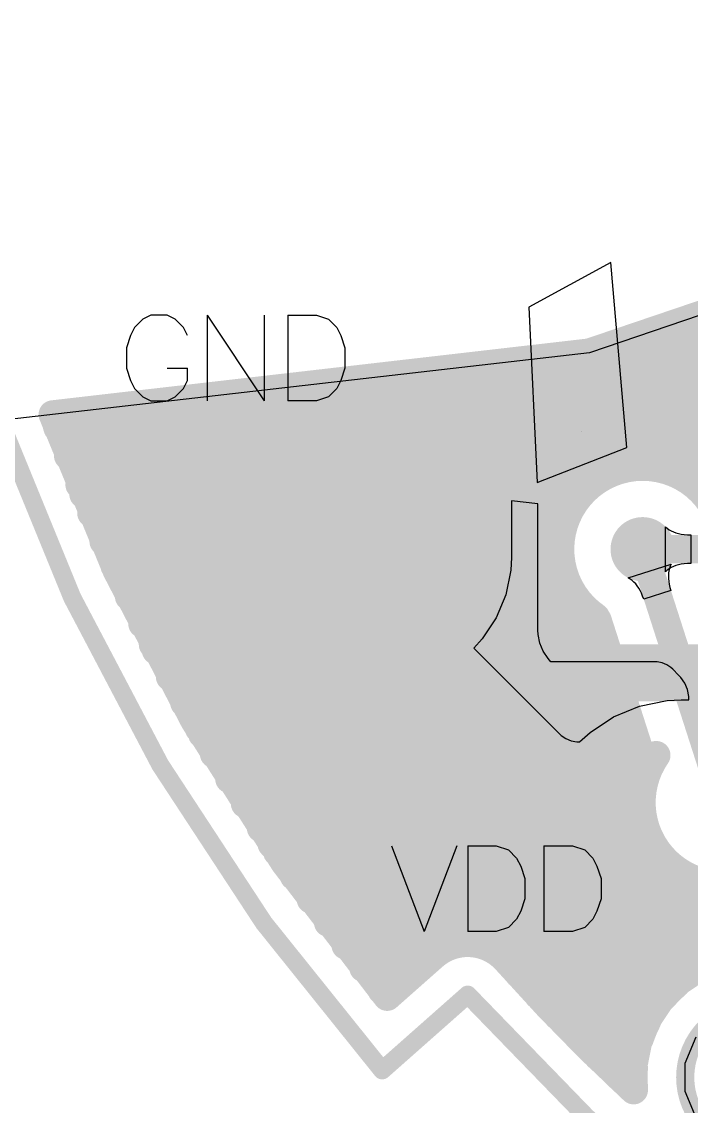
# Model space of a CAD drawing. Header units: millimetres. Extents: x 69.6 to 104.4, y 72.6 to 106.2.
# Drawn here: x 73.86 to 78.55, y 80.09 to 87.69 of the extents above; entities that cross this region are included whole.
import ezdxf

# ---------------------------------------------------------------- set-up
doc = ezdxf.new("R2010")
doc.units = ezdxf.units.MM
for name, color, linetype in [('BottomLayer', 5, 'Continuous'), ('KeepOutLayer', 6, 'Continuous'), ('MultiLayer', 9, 'Continuous'), ('TopLayer', 1, 'Continuous'), ('TopOverlay', 2, 'Continuous'), ('ViaHoleLayer', 16, 'Continuous')]:
    doc.layers.add(name, color=color, linetype=linetype)

# ---------------------------------------------------------------- blocks, each defined once
blk = doc.blocks.new('PAD_17')
at = {"layer": 'TopLayer', "const_width": 0.5}
blk.add_lwpolyline([(-0.25, 0, 1), (0.25, 0, 1)], format="xyb", close=True, dxfattribs=at)
blk = doc.blocks.new('PAD_18')
at = {"layer": 'TopLayer', "const_width": 0.5}
blk.add_lwpolyline([(-0.25, 0, 1), (0.25, 0, 1)], format="xyb", close=True, dxfattribs=at)

msp = doc.modelspace()

# ---------------------------------------------------------------- linework, layer by layer
at = {"layer": 'BottomLayer'}
for p, q in [((78.7585, 85.6856), (77.8366, 85.3731)), ((77.8366, 85.3731), (72.4147, 84.7481)), ((78.1088, 83.7953), (78.4087, 83.8917)), ((78.4087, 83.8917), (78.402, 83.877)), ((78.3906, 83.8278), (78.3898, 83.8098)), ((78.3898, 83.8098), (78.3904, 83.7908)), ((78.3929, 83.8451), (78.3906, 83.8278)), ((78.3967, 83.8615), (78.3929, 83.8451)), ((78.402, 83.877), (78.3967, 83.8615)), ((78.1229, 83.7873), (78.1088, 83.7953)), ((78.1362, 83.7778), (78.1229, 83.7873)), ((78.1488, 83.7667), (78.1362, 83.7778)), ((78.1608, 83.754), (78.1488, 83.7667)), ((78.172, 83.7398), (78.1608, 83.754)), ((78.1825, 83.724), (78.172, 83.7398)), ((78.3904, 83.7908), (78.3925, 83.7711)), ((78.3925, 83.7711), (78.3961, 83.7504)), ((78.3961, 83.7504), (78.4012, 83.729)), ((78.1923, 83.7067), (78.1825, 83.724)), ((78.2013, 83.6878), (78.1923, 83.7067)), ((78.2097, 83.6674), (78.2013, 83.6878)), ((78.2174, 83.6454), (78.2097, 83.6674)), ((78.4078, 83.7066), (78.2174, 83.6454)), ((78.4012, 83.729), (78.4078, 83.7066))]:
    msp.add_line(p, q, dxfattribs=at)
at = {"layer": 'BottomLayer', "const_width": 0.2}
for points in [[(75.425, 82.2133), (88.3311, 95.1193)], [(78.0467, 84.552), (88.5882, 95.0936)], [(78.3384, 84.5609), (88.8107, 95.0332)], [(78.5354, 84.4751), (89.0331, 94.9728)], [(77.8978, 80.4434), (91.5789, 94.1245)], [(77.8366, 85.3731), (78.7585, 85.6856)], [(75.3154, 82.3864), (78.5407, 85.6118)], [(78.463, 85.5854), (86.809, 77.2394)], [(75.2079, 82.5618), (78.1128, 85.4667)], [(78.2517, 85.5138), (86.5148, 77.2508)], [(78.0405, 85.4422), (86.314, 77.1687)], [(74.0779, 84.9398), (77.8366, 85.3731)], [(75.0001, 82.9196), (77.4036, 85.3232)], [(75.1028, 82.7396), (77.7233, 85.36)], [(77.3206, 85.3136), (78.0747, 84.5595)], [(77.5742, 85.3428), (78.362, 84.555)], [(77.8278, 85.3721), (86.1655, 77.0344)], [(74.8016, 83.2869), (76.7642, 85.2495)], [(74.8996, 83.1021), (77.0839, 85.2863)], [(76.8134, 85.2551), (77.7373, 84.3313)], [(77.067, 85.2844), (77.8794, 84.472)], [(74.6129, 83.6638), (76.1248, 85.1758)], [(74.706, 83.4741), (76.4445, 85.2126)], [(76.0525, 85.1674), (77.9739, 83.2461)], [(76.3062, 85.1967), (77.6483, 83.8545)], [(76.5598, 85.2259), (77.6481, 84.1376)], [(74.4342, 84.0508), (75.4854, 85.1021)], [(74.5223, 83.856), (75.8051, 85.1389)], [(75.2917, 85.0797), (78.2033, 82.1682)], [(75.5453, 85.109), (78.2345, 82.4198)], [(75.7989, 85.1382), (78.1078, 82.8294)], [(74.2658, 84.4482), (74.8461, 85.0284)], [(74.3487, 84.2482), (75.1658, 85.0652)], [(74.7845, 85.0213), (78.7018, 81.104)], [(75.0381, 85.0505), (78.9312, 81.1574)], [(74.1083, 84.8563), (74.2067, 84.9547)], [(74.1857, 84.6509), (74.5264, 84.9915)], [(74.2773, 84.9628), (78.3659, 80.8742)], [(74.5309, 84.992), (78.5161, 81.0068)], [(74.1126, 84.8447), (78.2472, 80.7101)], [(74.2931, 84.3813), (78.1686, 80.5058)], [(75.537, 82.0424), (77.654, 84.1594)], [(78.2096, 83.9964), (78.7798, 82.2221)], [(74.5109, 83.8806), (78.1457, 80.2459)], [(75.6512, 81.8737), (77.6451, 83.8677)], [(75.7676, 81.7072), (77.731, 83.6707)], [(75.8861, 81.543), (77.8704, 83.5272)], [(77.8924, 83.4997), (78.2326, 82.441)], [(74.7799, 83.3289), (76.8835, 81.2253)], [(76.0069, 81.3809), (77.9491, 83.3231)], [(76.1298, 81.221), (78.0179, 83.1091)], [(76.2549, 81.0632), (78.0867, 82.895)], [(75.126, 82.6999), (76.7084, 81.1174)], [(76.3822, 80.9076), (78.1555, 82.681)], [(76.9966, 81.2393), (78.2243, 82.4669)], [(77.2049, 81.1647), (78.2037, 82.1635)], [(77.2049, 81.1647), (78.2037, 82.1635)], [(75.6117, 81.9313), (76.5584, 80.9847)], [(77.343, 81.0199), (78.2702, 81.9472)], [(77.4783, 80.8724), (78.3952, 81.7893)], [(77.6159, 80.7272), (78.5709, 81.6821)], [(77.7558, 80.5842), (78.8158, 81.6442)], [(76.42, 80.8622), (76.7416, 81.1467)], [(78.4693, 80.9755), (78.5395, 81.0224)], [(78.2504, 80.7178), (78.3286, 80.8349)], [(78.1522, 80.4234), (78.1742, 80.534)], [(78.0422, 80.3049), (78.1502, 80.4129)]]:
    msp.add_lwpolyline(points, dxfattribs=at)
at = {"layer": 'BottomLayer'}
for points, const_width in [([(78.4907, 85.6118, 1), (78.5907, 85.6118, 1)], 0.1), ([(78.413, 85.5854, 1), (78.513, 85.5854, 1)], 0.1), ([(78.0628, 85.4667, 1), (78.1628, 85.4667, 1)], 0.1), ([(78.2017, 85.5138, 1), (78.3017, 85.5138, 1)], 0.1), ([(77.9905, 85.4422, 1), (78.0905, 85.4422, 1)], 0.1), ([(77.2706, 85.3136, 1), (77.3706, 85.3136, 1)], 0.1), ([(77.3536, 85.3232, 1), (77.4536, 85.3232, 1)], 0.1), ([(77.5242, 85.3428, 1), (77.6242, 85.3428, 1)], 0.1), ([(77.6733, 85.36, 1), (77.7733, 85.36, 1)], 0.1), ([(77.7778, 85.3721, 1), (77.8778, 85.3721, 1)], 0.1), ([(77.7866, 85.3731, 1), (77.8866, 85.3731, 1)], 0.1), ([(77.7866, 85.3731, 1), (77.8866, 85.3731, 1)], 0.1), ([(76.7142, 85.2495, 1), (76.8142, 85.2495, 1)], 0.1), ([(76.7634, 85.2551, 1), (76.8634, 85.2551, 1)], 0.1), ([(77.0512, 85.168, 1), (77.2762, 85.168, 1)], 0.225), ([(77.017, 85.2844, 1), (77.117, 85.2844, 1)], 0.1), ([(77.0339, 85.2863, 1), (77.1339, 85.2863, 1)], 0.1), ([(76.0025, 85.1674, 1), (76.1025, 85.1674, 1)], 0.1), ([(76.0748, 85.1758, 1), (76.1748, 85.1758, 1)], 0.1), ([(76.2562, 85.1967, 1), (76.3562, 85.1967, 1)], 0.1), ([(76.3945, 85.2126, 1), (76.4945, 85.2126, 1)], 0.1), ([(76.5098, 85.2259, 1), (76.6098, 85.2259, 1)], 0.1), ([(75.2417, 85.0797, 1), (75.3417, 85.0797, 1)], 0.1), ([(75.4354, 85.1021, 1), (75.5354, 85.1021, 1)], 0.1), ([(75.5358, 84.9697, 1), (75.7608, 84.9697, 1)], 0.225), ([(75.4953, 85.109, 1), (75.5953, 85.109, 1)], 0.1), ([(75.7489, 85.1382, 1), (75.8489, 85.1382, 1)], 0.1), ([(75.7551, 85.1389, 1), (75.8551, 85.1389, 1)], 0.1), ([(74.7345, 85.0213, 1), (74.8345, 85.0213, 1)], 0.1), ([(74.7961, 85.0284, 1), (74.8961, 85.0284, 1)], 0.1), ([(74.9881, 85.0505, 1), (75.0881, 85.0505, 1)], 0.1), ([(75.1158, 85.0652, 1), (75.2157, 85.0652, 1)], 0.1), ([(74.0279, 84.9398, 1), (74.1279, 84.9398, 1)], 0.1), ([(74.0279, 84.9398, 1), (74.1279, 84.9398, 1)], 0.1), ([(74.1567, 84.9547, 1), (74.2567, 84.9547, 1)], 0.1), ([(74.2347, 84.8269, 1), (74.4597, 84.8269, 1)], 0.225), ([(74.2273, 84.9628, 1), (74.3273, 84.9628, 1)], 0.1), ([(74.4764, 84.9915, 1), (74.5764, 84.9915, 1)], 0.1), ([(74.4809, 84.992, 1), (74.5809, 84.992, 1)], 0.1), ([(74.0583, 84.8563, 1), (74.1583, 84.8563, 1)], 0.1), ([(74.0626, 84.8447, 1), (74.1626, 84.8447, 1)], 0.1), ([(74.1357, 84.6509, 1), (74.2357, 84.6509, 1)], 0.1), ([(77.9967, 84.552, 1), (78.0967, 84.552, 1)], 0.1), ([(78.0247, 84.5595, 1), (78.1247, 84.5595, 1)], 0.1), ([(78.2884, 84.5609, 1), (78.3884, 84.5609, 1)], 0.1), ([(78.312, 84.555, 1), (78.412, 84.555, 1)], 0.1), ([(77.8294, 84.472, 1), (77.9294, 84.472, 1)], 0.1), ([(78.4854, 84.4751, 1), (78.5854, 84.4751, 1)], 0.1), ([(74.2158, 84.4482, 1), (74.3158, 84.4482, 1)], 0.1), ([(74.2431, 84.3813, 1), (74.3431, 84.3813, 1)], 0.1), ([(76.3768, 84.2081, 1), (76.6018, 84.2081, 1)], 0.225), ([(77.6873, 84.3313, 1), (77.7873, 84.3313, 1)], 0.1), ([(74.2987, 84.2482, 1), (74.3987, 84.2482, 1)], 0.1), ([(77.5981, 84.1376, 1), (77.6981, 84.1376, 1)], 0.1), ([(77.604, 84.1594, 1), (77.704, 84.1594, 1)], 0.1), ([(78.0971, 83.9964, 1), (78.3221, 83.9964, 1)], 0.225), ([(74.3842, 84.0508, 1), (74.4842, 84.0508, 1)], 0.1), ([(78.1596, 83.9964, 1), (78.2596, 83.9964, 1)], 0.1), ([(74.4609, 83.8806, 1), (74.5609, 83.8806, 1)], 0.1), ([(77.5951, 83.8677, 1), (77.6951, 83.8677, 1)], 0.1), ([(74.4723, 83.856, 1), (74.5723, 83.856, 1)], 0.1), ([(77.5983, 83.8545, 1), (77.6983, 83.8545, 1)], 0.1), ([(74.5629, 83.6638, 1), (74.6629, 83.6638, 1)], 0.1), ([(77.681, 83.6707, 1), (77.781, 83.6707, 1)], 0.1), ([(77.8204, 83.5272, 1), (77.9204, 83.5272, 1)], 0.1), ([(77.8303, 83.5202, 1), (77.9303, 83.5202, 1)], 0.1), ([(77.8424, 83.4997, 1), (77.9424, 83.4997, 1)], 0.1), ([(74.656, 83.4741, 1), (74.756, 83.4741, 1)], 0.1), ([(74.7299, 83.3289, 1), (74.8299, 83.3289, 1)], 0.1), ([(74.7516, 83.2869, 1), (74.8516, 83.2869, 1)], 0.1), ([(75.0916, 83.1529, 1), (75.3166, 83.1529, 1)], 0.225), ([(77.8991, 83.3231, 1), (77.9991, 83.3231, 1)], 0.1), ([(77.9239, 83.2461, 1), (78.0239, 83.2461, 1)], 0.1), ([(74.8496, 83.1021, 1), (74.9496, 83.1021, 1)], 0.1), ([(76.225, 83.0102, 1), (76.45, 83.0102, 1)], 0.225), ([(77.9679, 83.1091, 1), (78.0679, 83.1091, 1)], 0.1), ([(74.9501, 82.9196, 1), (75.0501, 82.9196, 1)], 0.1), ([(78.0367, 82.895, 1), (78.1367, 82.895, 1)], 0.1), ([(78.0578, 82.8294, 1), (78.1578, 82.8294, 1)], 0.1), ([(75.0528, 82.7396, 1), (75.1528, 82.7396, 1)], 0.1), ([(75.076, 82.6999, 1), (75.176, 82.6999, 1)], 0.1), ([(78.1055, 82.681, 1), (78.2055, 82.681, 1)], 0.1), ([(75.1579, 82.5618, 1), (75.2579, 82.5618, 1)], 0.1), ([(78.1743, 82.4669, 1), (78.2743, 82.4669, 1)], 0.1), ([(78.1826, 82.441, 1), (78.2826, 82.441, 1)], 0.1), ([(78.1845, 82.4198, 1), (78.2845, 82.4198, 1)], 0.1), ([(78.1847, 82.4174, 1), (78.2847, 82.4174, 1)], 0.1), ([(75.2654, 82.3864, 1), (75.3654, 82.3864, 1)], 0.1), ([(75.375, 82.2133, 1), (75.475, 82.2133, 1)], 0.1), ([(77.8842, 82.1056, 1), (78.1092, 82.1056, 1)], 0.225), ([(78.1533, 82.1682, 1), (78.2533, 82.1682, 1)], 0.1), ([(78.1537, 82.1635, 1), (78.2537, 82.1635, 1)], 0.1), ([(78.1537, 82.1635, 1), (78.2537, 82.1635, 1)], 0.1), ([(75.487, 82.0424, 1), (75.587, 82.0424, 1)], 0.1), ([(75.5617, 81.9313, 1), (75.6617, 81.9313, 1)], 0.1), ([(76.1547, 81.7883, 1), (76.3797, 81.7883, 1)], 0.225), ([(78.2202, 81.9472, 1), (78.3202, 81.9472, 1)], 0.1), ([(75.6012, 81.8737, 1), (75.7012, 81.8737, 1)], 0.1), ([(78.3452, 81.7893, 1), (78.4452, 81.7893, 1)], 0.1), ([(75.7176, 81.7072, 1), (75.8176, 81.7072, 1)], 0.1), ([(78.5209, 81.6821, 1), (78.6209, 81.6821, 1)], 0.1), ([(75.8361, 81.543, 1), (75.9361, 81.543, 1)], 0.1), ([(75.9569, 81.3809, 1), (76.0569, 81.3809, 1)], 0.1), ([(76.0798, 81.221, 1), (76.1798, 81.221, 1)], 0.1), ([(76.8335, 81.2253, 1), (76.9335, 81.2253, 1)], 0.1), ([(76.9466, 81.2393, 1), (77.0466, 81.2393, 1)], 0.1), ([(76.6916, 81.1467, 1), (76.7916, 81.1467, 1)], 0.1), ([(76.6916, 81.1467, 1), (76.7916, 81.1467, 1)], 0.1), ([(77.1549, 81.1647, 1), (77.2549, 81.1647, 1)], 0.1), ([(77.1549, 81.1647, 1), (77.2549, 81.1647, 1)], 0.1), ([(76.2049, 81.0632, 1), (76.3049, 81.0632, 1)], 0.1), ([(76.6584, 81.1174, 1), (76.7584, 81.1174, 1)], 0.1), ([(77.2063, 81.1168, 1), (77.3063, 81.1168, 1)], 0.1), ([(77.2063, 81.1168, 1), (77.3063, 81.1168, 1)], 0.1), ([(78.5668, 81.0664, 1), (78.6668, 81.0664, 1)], 0.1), ([(76.5084, 80.9847, 1), (76.6084, 80.9847, 1)], 0.1), ([(77.293, 81.0199, 1), (77.393, 81.0199, 1)], 0.1), ([(78.4193, 80.9755, 1), (78.5193, 80.9755, 1)], 0.1), ([(78.4661, 81.0068, 1), (78.5661, 81.0068, 1)], 0.1), ([(78.4895, 81.0224, 1), (78.5895, 81.0224, 1)], 0.1), ([(76.3322, 80.9076, 1), (76.4322, 80.9076, 1)], 0.1), ([(77.8684, 80.7807, 1), (78.0934, 80.7807, 1)], 0.225), ([(78.396, 80.9522, 1), (78.496, 80.9522, 1)], 0.1), ([(76.37, 80.8622, 1), (76.47, 80.8622, 1)], 0.1), ([(76.37, 80.8622, 1), (76.47, 80.8622, 1)], 0.1), ([(77.4283, 80.8724, 1), (77.5283, 80.8724, 1)], 0.1), ([(78.2786, 80.8349, 1), (78.3786, 80.8349, 1)], 0.1), ([(78.3019, 80.8582, 1), (78.4019, 80.8582, 1)], 0.1), ([(78.3159, 80.8742, 1), (78.4159, 80.8742, 1)], 0.1), ([(77.5659, 80.7272, 1), (77.6659, 80.7272, 1)], 0.1), ([(78.1878, 80.6873, 1), (78.2878, 80.6873, 1)], 0.1), ([(78.1972, 80.7101, 1), (78.2972, 80.7101, 1)], 0.1), ([(78.2004, 80.7178, 1), (78.3004, 80.7178, 1)], 0.1), ([(77.7058, 80.5842, 1), (77.8058, 80.5842, 1)], 0.1), ([(78.1242, 80.534, 1), (78.2242, 80.534, 1)], 0.1), ([(78.1369, 80.5645, 1), (78.2369, 80.5645, 1)], 0.1), ([(77.8478, 80.4434, 1), (77.9478, 80.4434, 1)], 0.1), ([(78.1186, 80.5058, 1), (78.2186, 80.5058, 1)], 0.1), ([(78.1002, 80.4129, 1), (78.2002, 80.4129, 1)], 0.1), ([(78.1022, 80.4234, 1), (78.2022, 80.4234, 1)], 0.1), ([(77.9922, 80.3049, 1), (78.0922, 80.3049, 1)], 0.1), ([(78.0968, 80.363, 1), (78.1968, 80.363, 1)], 0.1), ([(78.0957, 80.2459, 1), (78.1957, 80.2459, 1)], 0.1), ([(78.0968, 80.2299, 1), (78.1968, 80.2299, 1)], 0.1), ([(78.0968, 80.2072, 1), (78.1968, 80.2072, 1)], 0.1)]:
    msp.add_lwpolyline(points, format="xyb", close=True, dxfattribs=dict(at, const_width=const_width))
at = {"layer": 'BottomLayer', "const_width": 0.2}
for points in [[(76.42, 80.8622, -0.088172), (74.0779, 84.9398)], [(77.8803, 83.5202, -1.653417), (78.7886, 83.9964)], [(79.3588, 82.2221, -1.188703), (78.2347, 82.4174)], [(76.7416, 81.1467, -0.416024), (77.2563, 81.1168)], [(78.1468, 80.2072, -0.0252), (77.2563, 81.1168)], [(78.6168, 81.0664, -0.038572), (78.7397, 81.1173)], [(78.3519, 80.8582, -0.038566), (78.446, 80.9522)], [(78.1869, 80.5645, -0.038567), (78.2378, 80.6873)], [(78.1468, 80.2299, -0.03857), (78.1468, 80.363)]]:
    msp.add_lwpolyline(points, format="xyb", dxfattribs=at)
at = {"layer": 'KeepOutLayer', "const_width": 0.127}
for points in [[(76.3849, 80.3459, -0.404026), (77.2212, 99.5002)], [(84.1287, 76.751, -0.16286), (76.9841, 80.876)]]:
    msp.add_lwpolyline(points, format="xyb", dxfattribs=at)
msp.add_lwpolyline([(76.3849, 80.3459), (76.9841, 80.876)], dxfattribs=at)
at = {"layer": 'KeepOutLayer'}
for points, const_width in [([(76.9523, 80.876, 1), (77.0158, 80.876, 1)], 0.0635), ([(76.9523, 80.876, 1), (77.0158, 80.876, 1)], 0.0635), ([(79.5077, 80.2964, 1), (78.5077, 80.2964, 1)], 0.127), ([(76.3532, 80.3459, 1), (76.4167, 80.3459, 1)], 0.0635), ([(76.3532, 80.3459, 1), (76.4167, 80.3459, 1)], 0.0635), ([(78.476, 80.2964, 1), (78.5395, 80.2964, 1)], 0.0635)]:
    msp.add_lwpolyline(points, format="xyb", close=True, dxfattribs=dict(at, const_width=const_width))
at = {"layer": 'MultiLayer'}
for p, q in [((78.5077, 80.3959), (78.5838, 80.5797)), ((78.5077, 80.2964), (78.5077, 80.3959)), ((78.5077, 80.2964), (78.5077, 80.2964)), ((78.5077, 80.197), (78.5077, 80.2964)), ((78.5838, 80.0132), (78.5077, 80.197))]:
    msp.add_line(p, q, dxfattribs=at)
at = {"layer": 'MultiLayer', "const_width": 0.225}
for points in [[(77.0512, 85.168, 1), (77.2762, 85.168, 1)], [(75.5358, 84.9697, 1), (75.7608, 84.9697, 1)], [(74.2347, 84.8269, 1), (74.4597, 84.8269, 1)], [(76.3768, 84.2081, 1), (76.6018, 84.2081, 1)], [(78.0971, 83.9964, 1), (78.3221, 83.9964, 1)], [(75.0916, 83.1529, 1), (75.3166, 83.1529, 1)], [(76.225, 83.0102, 1), (76.45, 83.0102, 1)], [(77.8842, 82.1056, 1), (78.1092, 82.1056, 1)], [(76.1547, 81.7883, 1), (76.3797, 81.7883, 1)], [(77.8684, 80.7807, 1), (78.0934, 80.7807, 1)]]:
    msp.add_lwpolyline(points, format="xyb", close=True, dxfattribs=at)
at = {"layer": 'TopLayer'}
for p, q in [((77.9858, 86.0041), (77.4132, 85.6918)), ((78.0988, 84.7083), (77.9858, 86.0041)), ((77.4132, 85.6918), (77.4699, 84.4631)), ((78.7585, 85.6856), (77.8366, 85.3731)), ((77.8366, 85.3731), (72.4147, 84.7481)), ((77.7821, 84.821), (77.7821, 84.821)), ((77.4699, 84.4631), (78.0988, 84.7083)), ((77.4762, 84.314), (77.2901, 84.3351)), ((77.2901, 84.3351), (77.2901, 83.9386)), ((77.4762, 83.4284), (77.4762, 84.314)), ((78.3703, 83.8389), (78.3703, 84.1539)), ((78.3703, 84.1539), (78.3822, 84.143)), ((78.3822, 84.143), (78.3954, 84.1332)), ((78.3954, 84.1332), (78.4098, 84.1246)), ((78.4098, 84.1246), (78.4255, 84.1171)), ((78.4255, 84.1171), (78.4425, 84.1108)), ((78.4425, 84.1108), (78.4607, 84.1056)), ((78.4607, 84.1056), (78.4802, 84.1016)), ((78.4802, 84.1016), (78.5009, 84.0987)), ((78.5009, 84.0987), (78.5229, 84.097)), ((78.5229, 84.097), (78.5462, 84.0964)), ((78.5462, 84.0964), (78.5462, 83.8964)), ((77.2901, 83.9386), (77.2858, 83.8504)), ((78.4607, 83.8872), (78.4425, 83.8821)), ((78.4802, 83.8913), (78.4607, 83.8872)), ((78.5009, 83.8941), (78.4802, 83.8913)), ((78.5229, 83.8959), (78.5009, 83.8941)), ((78.5462, 83.8964), (78.5229, 83.8959)), ((77.2858, 83.8504), (77.2514, 83.6775)), ((78.3822, 83.8499), (78.3703, 83.8389)), ((78.3954, 83.8596), (78.3822, 83.8499)), ((78.4098, 83.8683), (78.3954, 83.8596)), ((78.4255, 83.8757), (78.4098, 83.8683)), ((78.4425, 83.8821), (78.4255, 83.8757)), ((77.2514, 83.6775), (77.1839, 83.5147)), ((77.1839, 83.5147), (77.086, 83.3682)), ((77.4777, 83.3978), (77.4762, 83.4284)), ((77.4762, 83.4284), (77.4762, 83.4284)), ((77.086, 83.3682), (77.0268, 83.3028)), ((77.4896, 83.3379), (77.4777, 83.3978)), ((77.0268, 83.3028), (77.0268, 83.3028)), ((77.0268, 83.3028), (77.6238, 82.7057)), ((77.513, 83.2814), (77.4896, 83.3379)), ((77.547, 83.2306), (77.513, 83.2814)), ((77.5675, 83.208), (77.547, 83.2306)), ((78.2936, 83.208), (77.5675, 83.208)), ((78.3113, 83.208), (78.2936, 83.208)), ((78.2936, 83.208), (78.2936, 83.208)), ((78.346, 83.2011), (78.3113, 83.208)), ((78.3788, 83.1875), (78.346, 83.2011)), ((78.4082, 83.1678), (78.3788, 83.1875)), ((78.4207, 83.1553), (78.4082, 83.1678)), ((78.4611, 83.1149), (78.4207, 83.1553)), ((78.4782, 83.0978), (78.4611, 83.1149)), ((78.4611, 83.1149), (78.4611, 83.1149)), ((78.5051, 83.0575), (78.4782, 83.0978)), ((78.5237, 83.0128), (78.5051, 83.0575)), ((78.5331, 82.9653), (78.5237, 83.0128)), ((78.005, 82.8222), (78.1874, 82.8977)), ((78.1874, 82.8977), (78.381, 82.9363)), ((78.381, 82.9363), (78.4797, 82.9411)), ((78.4797, 82.9411), (78.4797, 82.9411)), ((78.4797, 82.9411), (78.5331, 82.9411)), ((78.5331, 82.9411), (78.5331, 82.9653)), ((77.8409, 82.7125), (78.005, 82.8222)), ((77.6238, 82.7057), (77.638, 82.6916)), ((77.638, 82.6916), (77.6713, 82.6693)), ((77.6713, 82.6693), (77.7083, 82.654)), ((77.7676, 82.6462), (77.8409, 82.7125)), ((77.7083, 82.654), (77.7476, 82.6462)), ((77.7476, 82.6462), (77.7676, 82.6462))]:
    msp.add_line(p, q, dxfattribs=at)
for points, const_width in [([(74.0779, 84.9398), (77.43, 85.3262)], 0.2), ([(75.0001, 82.9196), (77.4036, 85.3232)], 0.2), ([(77.3206, 85.3136), (77.4291, 85.2051)], 0.2), ([(77.43, 85.3262), (77.4354, 85.2109)], 0.2), ([(74.8016, 83.2869), (76.7642, 85.2495)], 0.2), ([(74.8996, 83.1021), (77.0839, 85.2863)], 0.2), ([(76.8134, 85.2551), (77.1459, 84.9226)], 0.2), ([(77.067, 85.2844), (77.2873, 85.064)], 0.2), ([(74.6129, 83.6638), (76.1248, 85.1758)], 0.2), ([(74.706, 83.4741), (76.4445, 85.2126)], 0.2), ([(76.0525, 85.1674), (76.9159, 84.3041)], 0.2), ([(76.3062, 85.1967), (76.9274, 84.5755)], 0.2), ([(76.5598, 85.2259), (77.0115, 84.7742)], 0.2), ([(77.0785, 84.8552), (77.4128, 85.1895)], 0.2), ([(74.4342, 84.0508), (75.4854, 85.1021)], 0.2), ([(74.5223, 83.856), (75.8051, 85.1389)], 0.2), ([(75.2917, 85.0797), (76.7912, 83.5803)], 0.2), ([(75.5453, 85.109), (76.8947, 83.7596)], 0.2), ([(75.7989, 85.1382), (76.9159, 84.0213)], 0.2), ([(74.2658, 84.4482), (74.8461, 85.0284)], 0.2), ([(74.3487, 84.2482), (75.1658, 85.0652)], 0.2), ([(74.7845, 85.0213), (76.585, 83.2208)], 0.2), ([(75.0381, 85.0505), (76.6718, 83.4168)], 0.2), ([(74.1083, 84.8563), (74.2067, 84.9547)], 0.2), ([(74.1857, 84.6508), (74.5264, 84.9915)], 0.2), ([(74.2773, 84.9628), (76.6324, 82.6077)], 0.2), ([(74.5309, 84.992), (76.5491, 82.9739)], 0.2), ([(77.4699, 84.4631), (77.8049, 84.7981)], 0.4), ([(77.8049, 84.7981), (78.9299, 84.7981)], 0.4), ([(74.1126, 84.8447), (78.2472, 80.7101)], 0.2), ([(75.1028, 82.7396), (76.9246, 84.5614)], 0.2), ([(77.4699, 83.5704), (77.4699, 84.4631)], 0.4), ([(76.9159, 83.8408), (76.9159, 84.4631)], 0.2), ([(74.2931, 84.3813), (78.1686, 80.5058)], 0.2), ([(75.2079, 82.5618), (76.9159, 84.2697)], 0.2), ([(75.3154, 82.3864), (76.9159, 83.9869)], 0.2), ([(78.2096, 83.9964), (79.091, 83.9964)], 0.2), ([(74.5109, 83.8806), (78.1457, 80.2459)], 0.2), ([(76.8641, 83.6857), (76.9043, 83.7828)], 0.2), ([(76.8007, 83.5908), (76.8641, 83.6857)], 0.2), ([(77.4699, 83.5704), (77.9096, 83.1306)], 0.4), ([(75.425, 82.2132), (76.7823, 83.5705)], 0.2), ([(74.7799, 83.3289), (76.8835, 81.2253)], 0.2), ([(77.9096, 83.1306), (78.8969, 83.1306)], 0.4), ([(75.537, 82.0424), (76.5531, 83.0585)], 0.2), ([(75.6512, 81.8737), (76.5691, 82.7917)], 0.2), ([(75.126, 82.6999), (76.7084, 81.1174)], 0.2), ([(75.7676, 81.7072), (76.6442, 82.5839)], 0.2), ([(76.9966, 81.2393), (78.293, 82.5356)], 0.2), ([(78.0635, 82.4272), (78.176, 82.5023)], 0.2), ([(78.1616, 82.4927), (78.2353, 82.419)], 0.2), ([(78.176, 82.5023), (78.2927, 82.5507)], 0.2), ([(75.8861, 81.543), (76.7585, 82.4154)], 0.2), ([(78.0033, 82.3681), (78.2033, 82.1682)], 0.2), ([(76.0069, 81.3809), (76.9067, 82.2807)], 0.2), ([(77.0351, 82.205), (78.3659, 80.8742)], 0.2), ([(77.8442, 82.2444), (78.9312, 81.1574)], 0.2), ([(76.1298, 81.221), (77.0899, 82.1811)], 0.2), ([(76.2549, 81.0632), (77.3176, 82.1259)], 0.2), ([(76.3822, 80.9076), (77.6257, 82.1511)], 0.2), ([(77.2049, 81.1647), (78.2037, 82.1635)], 0.2), ([(77.4013, 82.1216), (78.5161, 81.0068)], 0.2), ([(77.6482, 82.1576), (78.7018, 81.104)], 0.2), ([(75.6117, 81.9313), (76.5584, 80.9847)], 0.2), ([(77.343, 81.0199), (78.2702, 81.9472)], 0.2), ([(77.4783, 80.8724), (78.3952, 81.7893)], 0.2), ([(77.4783, 80.8724), (78.3952, 81.7893)], 0.2), ([(77.6159, 80.7272), (78.5709, 81.6821)], 0.2), ([(77.7558, 80.5842), (78.7684, 81.5969)], 0.2), ([(77.8978, 80.4434), (78.9099, 81.4554)], 0.2), ([(76.42, 80.8622), (76.7416, 81.1467)], 0.2), ([(78.4693, 80.9755), (78.5395, 81.0224)], 0.2), ([(78.2504, 80.7178), (78.3286, 80.8349)], 0.2), ([(78.1522, 80.4234), (78.1742, 80.534)], 0.2), ([(78.0422, 80.3049), (78.1502, 80.4129)], 0.2)]:
    msp.add_lwpolyline(points, dxfattribs=dict(at, const_width=const_width))
for points, const_width in [([(77.2706, 85.3136, 1), (77.3706, 85.3136, 1)], 0.1), ([(77.3536, 85.3232, 1), (77.4536, 85.3232, 1)], 0.1), ([(77.38, 85.3262, 1), (77.48, 85.3262, 1)], 0.1), ([(77.38, 85.3262, 1), (77.48, 85.3262, 1)], 0.1), ([(76.7142, 85.2495, 1), (76.8142, 85.2495, 1)], 0.1), ([(76.7634, 85.2551, 1), (76.8634, 85.2551, 1)], 0.1), ([(77.0512, 85.168, 1), (77.2762, 85.168, 1)], 0.225), ([(77.017, 85.2844, 1), (77.117, 85.2844, 1)], 0.1), ([(77.0339, 85.2863, 1), (77.1339, 85.2863, 1)], 0.1), ([(76.0025, 85.1674, 1), (76.1025, 85.1674, 1)], 0.1), ([(76.0748, 85.1758, 1), (76.1748, 85.1758, 1)], 0.1), ([(76.2562, 85.1967, 1), (76.3562, 85.1967, 1)], 0.1), ([(76.3945, 85.2126, 1), (76.4945, 85.2126, 1)], 0.1), ([(76.5098, 85.2259, 1), (76.6098, 85.2259, 1)], 0.1), ([(77.3628, 85.1895, 1), (77.4628, 85.1895, 1)], 0.1), ([(77.3791, 85.2051, 1), (77.4791, 85.2051, 1)], 0.1), ([(77.3854, 85.2109, 1), (77.4854, 85.2109, 1)], 0.1), ([(75.2417, 85.0797, 1), (75.3417, 85.0797, 1)], 0.1), ([(75.4354, 85.1021, 1), (75.5354, 85.1021, 1)], 0.1), ([(75.5358, 84.9697, 1), (75.7608, 84.9697, 1)], 0.225), ([(75.4953, 85.109, 1), (75.5953, 85.109, 1)], 0.1), ([(75.7489, 85.1382, 1), (75.8489, 85.1382, 1)], 0.1), ([(75.7551, 85.1389, 1), (75.8551, 85.1389, 1)], 0.1), ([(74.7345, 85.0213, 1), (74.8345, 85.0213, 1)], 0.1), ([(74.7961, 85.0284, 1), (74.8961, 85.0284, 1)], 0.1), ([(74.9881, 85.0505, 1), (75.0881, 85.0505, 1)], 0.1), ([(75.1158, 85.0652, 1), (75.2158, 85.0652, 1)], 0.1), ([(77.2373, 85.064, 1), (77.3373, 85.064, 1)], 0.1), ([(74.0279, 84.9398, 1), (74.1279, 84.9398, 1)], 0.1), ([(74.0279, 84.9398, 1), (74.1279, 84.9398, 1)], 0.1), ([(74.1567, 84.9547, 1), (74.2567, 84.9547, 1)], 0.1), ([(74.2347, 84.8269, 1), (74.4597, 84.8269, 1)], 0.225), ([(74.2273, 84.9628, 1), (74.3273, 84.9628, 1)], 0.1), ([(74.4764, 84.9915, 1), (74.5764, 84.9915, 1)], 0.1), ([(74.4809, 84.992, 1), (74.5809, 84.992, 1)], 0.1), ([(74.0583, 84.8563, 1), (74.1583, 84.8563, 1)], 0.1), ([(77.0281, 84.8548, 1), (77.1281, 84.8548, 1)], 0.1), ([(77.0285, 84.8552, 1), (77.1285, 84.8552, 1)], 0.1), ([(77.0285, 84.8552, 1), (77.1285, 84.8552, 1)], 0.1), ([(77.0959, 84.9226, 1), (77.1959, 84.9226, 1)], 0.1), ([(77.7049, 84.7981, 1), (77.9049, 84.7981, 1)], 0.2), ([(77.7049, 84.7981, 1), (77.9049, 84.7981, 1)], 0.2), ([(74.0626, 84.8447, 1), (74.1626, 84.8447, 1)], 0.1), ([(76.9615, 84.7742, 1), (77.0615, 84.7742, 1)], 0.1), ([(74.1357, 84.6508, 1), (74.2357, 84.6508, 1)], 0.1), ([(76.8746, 84.5614, 1), (76.9746, 84.5614, 1)], 0.1), ([(76.8774, 84.5755, 1), (76.9774, 84.5755, 1)], 0.1), ([(77.3699, 84.4631, 1), (77.5699, 84.4631, 1)], 0.2), ([(77.3699, 84.4631, 1), (77.5699, 84.4631, 1)], 0.2), ([(74.2158, 84.4482, 1), (74.3158, 84.4482, 1)], 0.1), ([(76.8659, 84.4631, 1), (76.9659, 84.4631, 1)], 0.1), ([(76.8659, 84.4631, 1), (76.9659, 84.4631, 1)], 0.1), ([(76.8659, 84.4631, 1), (76.9659, 84.4631, 1)], 0.1), ([(74.2431, 84.3813, 1), (74.3431, 84.3813, 1)], 0.1), ([(76.3768, 84.2081, 1), (76.6018, 84.2081, 1)], 0.225), ([(74.2987, 84.2482, 1), (74.3987, 84.2482, 1)], 0.1), ([(76.8659, 84.3041, 1), (76.9659, 84.3041, 1)], 0.1), ([(76.8659, 84.2697, 1), (76.9659, 84.2697, 1)], 0.1), ([(78.0971, 83.9964, 1), (78.3221, 83.9964, 1)], 0.225), ([(74.3842, 84.0508, 1), (74.4842, 84.0508, 1)], 0.1), ([(76.8659, 84.0213, 1), (76.9659, 84.0213, 1)], 0.1), ([(76.8659, 83.9869, 1), (76.9659, 83.9869, 1)], 0.1), ([(78.1596, 83.9964, 1), (78.2596, 83.9964, 1)], 0.1), ([(74.4609, 83.8806, 1), (74.5609, 83.8806, 1)], 0.1), ([(74.4723, 83.856, 1), (74.5723, 83.856, 1)], 0.1), ([(76.8659, 83.8408, 1), (76.9659, 83.8408, 1)], 0.1), ([(76.8447, 83.7596, 1), (76.9447, 83.7596, 1)], 0.1), ([(76.8543, 83.7828, 1), (76.9543, 83.7828, 1)], 0.1), ([(74.5629, 83.6638, 1), (74.6629, 83.6638, 1)], 0.1), ([(76.8141, 83.6857, 1), (76.9141, 83.6857, 1)], 0.1), ([(76.8141, 83.6857, 1), (76.9141, 83.6857, 1)], 0.1), ([(77.3699, 83.5704, 1), (77.5699, 83.5704, 1)], 0.2), ([(77.3699, 83.5704, 1), (77.5699, 83.5704, 1)], 0.2), ([(76.7323, 83.5705, 1), (76.8323, 83.5705, 1)], 0.1), ([(76.7412, 83.5803, 1), (76.8412, 83.5803, 1)], 0.1), ([(76.7507, 83.5908, 1), (76.8507, 83.5908, 1)], 0.1), ([(76.692, 83.5163, 1), (76.792, 83.5163, 1)], 0.1), ([(74.656, 83.4741, 1), (74.756, 83.4741, 1)], 0.1), ([(76.6218, 83.4168, 1), (76.7218, 83.4168, 1)], 0.1), ([(74.7299, 83.3289, 1), (74.8299, 83.3289, 1)], 0.1), ([(74.7516, 83.2869, 1), (74.8516, 83.2869, 1)], 0.1), ([(75.0916, 83.1529, 1), (75.3166, 83.1529, 1)], 0.225), ([(76.535, 83.2208, 1), (76.635, 83.2208, 1)], 0.1), ([(77.8096, 83.1306, 1), (78.0096, 83.1306, 1)], 0.2), ([(77.8096, 83.1306, 1), (78.0096, 83.1306, 1)], 0.2), ([(74.8496, 83.1021, 1), (74.9496, 83.1021, 1)], 0.1), ([(76.225, 83.0102, 1), (76.45, 83.0102, 1)], 0.225), ([(76.5031, 83.0585, 1), (76.6031, 83.0585, 1)], 0.1), ([(76.4991, 82.9739, 1), (76.5991, 82.9739, 1)], 0.1), ([(74.9501, 82.9196, 1), (75.0501, 82.9196, 1)], 0.1), ([(75.0528, 82.7396, 1), (75.1528, 82.7396, 1)], 0.1), ([(76.5191, 82.7917, 1), (76.6191, 82.7917, 1)], 0.1), ([(75.076, 82.6999, 1), (75.176, 82.6999, 1)], 0.1), ([(76.5824, 82.6077, 1), (76.6824, 82.6077, 1)], 0.1), ([(76.5942, 82.5839, 1), (76.6942, 82.5839, 1)], 0.1), ([(75.1579, 82.5618, 1), (75.2579, 82.5618, 1)], 0.1), ([(78.1116, 82.4927, 1), (78.2116, 82.4927, 1)], 0.1), ([(78.126, 82.5023, 1), (78.226, 82.5023, 1)], 0.1), ([(78.126, 82.5023, 1), (78.226, 82.5023, 1)], 0.1), ([(78.2427, 82.5507, 1), (78.3427, 82.5507, 1)], 0.1), ([(78.243, 82.5356, 1), (78.343, 82.5356, 1)], 0.1), ([(78.2547, 82.5531, 1), (78.3547, 82.5531, 1)], 0.1), ([(78.0135, 82.4272, 1), (78.1135, 82.4272, 1)], 0.1), ([(78.1853, 82.419, 1), (78.2853, 82.419, 1)], 0.1), ([(75.2654, 82.3864, 1), (75.3654, 82.3864, 1)], 0.1), ([(76.7085, 82.4154, 1), (76.8085, 82.4154, 1)], 0.1), ([(77.9533, 82.3681, 1), (78.0533, 82.3681, 1)], 0.1), ([(77.9859, 82.4022, 1), (78.0859, 82.4022, 1)], 0.1), ([(76.8567, 82.2807, 1), (76.9567, 82.2807, 1)], 0.1), ([(75.375, 82.2132, 1), (75.475, 82.2132, 1)], 0.1), ([(76.9851, 82.205, 1), (77.0851, 82.205, 1)], 0.1), ([(77.7942, 82.2444, 1), (77.8942, 82.2444, 1)], 0.1), ([(77.8842, 82.1056, 1), (78.1092, 82.1056, 1)], 0.225), ([(77.04, 82.1811, 1), (77.1399, 82.1811, 1)], 0.1), ([(77.2676, 82.1259, 1), (77.3676, 82.1259, 1)], 0.1), ([(77.3513, 82.1216, 1), (77.4513, 82.1216, 1)], 0.1), ([(77.5757, 82.1511, 1), (77.6757, 82.1511, 1)], 0.1), ([(77.5982, 82.1576, 1), (77.6982, 82.1576, 1)], 0.1), ([(78.1533, 82.1682, 1), (78.2533, 82.1682, 1)], 0.1), ([(78.1537, 82.1635, 1), (78.2537, 82.1635, 1)], 0.1), ([(75.487, 82.0424, 1), (75.587, 82.0424, 1)], 0.1), ([(75.5617, 81.9313, 1), (75.6617, 81.9313, 1)], 0.1), ([(76.1547, 81.7883, 1), (76.3797, 81.7883, 1)], 0.225), ([(78.2202, 81.9472, 1), (78.3202, 81.9472, 1)], 0.1), ([(75.6012, 81.8737, 1), (75.7012, 81.8737, 1)], 0.1), ([(78.3452, 81.7893, 1), (78.4452, 81.7893, 1)], 0.1), ([(78.3452, 81.7893, 1), (78.4452, 81.7893, 1)], 0.1), ([(75.7176, 81.7072, 1), (75.8176, 81.7072, 1)], 0.1), ([(78.5209, 81.6821, 1), (78.6209, 81.6821, 1)], 0.1), ([(75.8361, 81.543, 1), (75.9361, 81.543, 1)], 0.1), ([(75.9569, 81.3809, 1), (76.0569, 81.3809, 1)], 0.1), ([(76.0798, 81.221, 1), (76.1798, 81.221, 1)], 0.1), ([(76.8335, 81.2253, 1), (76.9335, 81.2253, 1)], 0.1), ([(76.9466, 81.2393, 1), (77.0466, 81.2393, 1)], 0.1), ([(76.6916, 81.1467, 1), (76.7916, 81.1467, 1)], 0.1), ([(76.6916, 81.1467, 1), (76.7916, 81.1467, 1)], 0.1), ([(77.1549, 81.1647, 1), (77.2549, 81.1647, 1)], 0.1), ([(76.2049, 81.0632, 1), (76.3049, 81.0632, 1)], 0.1), ([(76.6584, 81.1174, 1), (76.7584, 81.1174, 1)], 0.1), ([(77.2063, 81.1168, 1), (77.3063, 81.1168, 1)], 0.1), ([(77.2063, 81.1168, 1), (77.3063, 81.1168, 1)], 0.1), ([(78.5668, 81.0664, 1), (78.6668, 81.0664, 1)], 0.1), ([(76.5084, 80.9847, 1), (76.6084, 80.9847, 1)], 0.1), ([(77.293, 81.0199, 1), (77.393, 81.0199, 1)], 0.1), ([(78.4193, 80.9755, 1), (78.5193, 80.9755, 1)], 0.1), ([(78.4661, 81.0068, 1), (78.5661, 81.0068, 1)], 0.1), ([(78.4895, 81.0224, 1), (78.5895, 81.0224, 1)], 0.1), ([(76.3322, 80.9076, 1), (76.4322, 80.9076, 1)], 0.1), ([(77.8684, 80.7807, 1), (78.0934, 80.7807, 1)], 0.225), ([(78.396, 80.9522, 1), (78.496, 80.9522, 1)], 0.1), ([(76.37, 80.8622, 1), (76.47, 80.8622, 1)], 0.1), ([(76.37, 80.8622, 1), (76.47, 80.8622, 1)], 0.1), ([(77.4283, 80.8724, 1), (77.5283, 80.8724, 1)], 0.1), ([(77.4283, 80.8724, 1), (77.5283, 80.8724, 1)], 0.1), ([(78.2786, 80.8349, 1), (78.3786, 80.8349, 1)], 0.1), ([(78.3019, 80.8582, 1), (78.4019, 80.8582, 1)], 0.1), ([(78.3159, 80.8742, 1), (78.4159, 80.8742, 1)], 0.1), ([(77.5659, 80.7272, 1), (77.6659, 80.7272, 1)], 0.1), ([(78.1878, 80.6873, 1), (78.2878, 80.6873, 1)], 0.1), ([(78.1972, 80.7101, 1), (78.2972, 80.7101, 1)], 0.1), ([(78.2004, 80.7178, 1), (78.3004, 80.7178, 1)], 0.1), ([(77.7058, 80.5842, 1), (77.8058, 80.5842, 1)], 0.1), ([(78.1242, 80.534, 1), (78.2242, 80.534, 1)], 0.1), ([(78.1369, 80.5645, 1), (78.2369, 80.5645, 1)], 0.1), ([(77.8478, 80.4434, 1), (77.9478, 80.4434, 1)], 0.1), ([(78.1186, 80.5058, 1), (78.2186, 80.5058, 1)], 0.1), ([(78.1002, 80.4129, 1), (78.2002, 80.4129, 1)], 0.1), ([(78.1022, 80.4234, 1), (78.2022, 80.4234, 1)], 0.1), ([(77.9922, 80.3049, 1), (78.0922, 80.3049, 1)], 0.1), ([(78.0968, 80.363, 1), (78.1968, 80.363, 1)], 0.1), ([(78.0957, 80.2459, 1), (78.1957, 80.2459, 1)], 0.1), ([(78.0968, 80.2299, 1), (78.1968, 80.2299, 1)], 0.1), ([(78.0968, 80.2072, 1), (78.1968, 80.2072, 1)], 0.1)]:
    msp.add_lwpolyline(points, format="xyb", close=True, dxfattribs=dict(at, const_width=const_width))
at = {"layer": 'TopLayer', "const_width": 0.2}
for points in [[(76.42, 80.8622, -0.088172), (74.0779, 84.9398)], [(76.9159, 84.4631, -0.199142), (77.0785, 84.8552)], [(76.9159, 84.4631, -0.198912), (77.0781, 84.8548)], [(78.0359, 82.4022, -0.974986), (76.742, 83.5163)], [(78.7122, 81.6471, -0.566673), (78.3047, 82.5531)], [(76.7416, 81.1467, -0.416024), (77.2563, 81.1168)], [(78.1468, 80.2072, -0.0252), (77.2563, 81.1168)], [(78.6168, 81.0664, -0.038572), (78.7397, 81.1173)], [(78.3519, 80.8582, -0.038566), (78.446, 80.9522)], [(78.1869, 80.5645, -0.038567), (78.2378, 80.6873)], [(78.1468, 80.2299, -0.03857), (78.1468, 80.363)]]:
    msp.add_lwpolyline(points, format="xyb", dxfattribs=at)
at = {"layer": 'TopOverlay'}
for p, q in [((74.7643, 85.6356), (74.7072, 85.607)), ((74.8786, 85.6356), (74.7643, 85.6356)), ((74.9357, 85.607), (74.8786, 85.6356)), ((75.1585, 85.6356), (75.1585, 85.0357)), ((75.1585, 85.6356), (75.5584, 85.0357)), ((75.5584, 85.6356), (75.5584, 85.0357)), ((75.7241, 85.6356), (75.7241, 85.0357)), ((75.7241, 85.6356), (75.924, 85.6356)), ((75.924, 85.6356), (76.0097, 85.607)), ((74.7072, 85.607), (74.65, 85.5499)), ((74.9928, 85.5499), (74.9357, 85.607)), ((76.0097, 85.607), (76.0669, 85.5499)), ((74.6215, 85.4928), (74.5929, 85.4071)), ((74.65, 85.5499), (74.6215, 85.4928)), ((75.0214, 85.4928), (74.9928, 85.5499)), ((76.0669, 85.5499), (76.0954, 85.4928)), ((76.0954, 85.4928), (76.124, 85.4071)), ((74.5929, 85.4071), (74.5929, 85.2642)), ((76.124, 85.4071), (76.124, 85.2642)), ((74.5929, 85.2642), (74.6215, 85.1785)), ((74.8786, 85.2642), (75.0214, 85.2642)), ((75.0214, 85.1785), (75.0214, 85.2642)), ((76.124, 85.2642), (76.0954, 85.1785)), ((74.6215, 85.1785), (74.65, 85.1214)), ((74.9928, 85.1214), (75.0214, 85.1785)), ((76.0954, 85.1785), (76.0669, 85.1214)), ((74.65, 85.1214), (74.7072, 85.0643)), ((74.9357, 85.0643), (74.9928, 85.1214)), ((76.0669, 85.1214), (76.0097, 85.0643)), ((74.7072, 85.0643), (74.7643, 85.0357)), ((74.7643, 85.0357), (74.8786, 85.0357)), ((74.8786, 85.0357), (74.9357, 85.0643)), ((75.924, 85.0357), (75.7241, 85.0357)), ((76.0097, 85.0643), (75.924, 85.0357)), ((76.45, 81.9186), (76.6785, 81.3187)), ((76.907, 81.9186), (76.6785, 81.3187)), ((76.9842, 81.9186), (76.9842, 81.3187)), ((76.9842, 81.9186), (77.1841, 81.9186)), ((77.1841, 81.9186), (77.2698, 81.89)), ((77.5183, 81.9186), (77.5183, 81.3187)), ((77.5183, 81.9186), (77.7183, 81.9186)), ((77.7183, 81.9186), (77.804, 81.89)), ((77.2698, 81.89), (77.3269, 81.8329)), ((77.3269, 81.8329), (77.3555, 81.7758)), ((77.804, 81.89), (77.8611, 81.8329)), ((77.8611, 81.8329), (77.8897, 81.7758)), ((77.3555, 81.7758), (77.3841, 81.6901)), ((77.8897, 81.7758), (77.9182, 81.6901)), ((77.3841, 81.6901), (77.3841, 81.5472)), ((77.9182, 81.6901), (77.9182, 81.5472)), ((77.3841, 81.5472), (77.3555, 81.4616)), ((77.9182, 81.5472), (77.8897, 81.4616)), ((77.3555, 81.4616), (77.3269, 81.4044)), ((77.8897, 81.4616), (77.8611, 81.4044)), ((77.3269, 81.4044), (77.2698, 81.3473)), ((77.8611, 81.4044), (77.804, 81.3473)), ((77.1841, 81.3187), (76.9842, 81.3187)), ((77.2698, 81.3473), (77.1841, 81.3187)), ((77.7183, 81.3187), (77.5183, 81.3187)), ((77.804, 81.3473), (77.7183, 81.3187))]:
    msp.add_line(p, q, dxfattribs=at)
at = {"layer": 'ViaHoleLayer', "const_width": 0.15}
for points in [[(77.0887, 85.168, 1), (77.2387, 85.168, 1)], [(75.5733, 84.9697, 1), (75.7233, 84.9697, 1)], [(74.2722, 84.8269, 1), (74.4222, 84.8269, 1)], [(76.4143, 84.2081, 1), (76.5643, 84.2081, 1)], [(78.1346, 83.9964, 1), (78.2846, 83.9964, 1)], [(75.1291, 83.1529, 1), (75.2791, 83.1529, 1)], [(76.2625, 83.0102, 1), (76.4125, 83.0102, 1)], [(77.9217, 82.1056, 1), (78.0717, 82.1056, 1)], [(76.1922, 81.7883, 1), (76.3422, 81.7883, 1)], [(77.9059, 80.7807, 1), (78.0559, 80.7807, 1)]]:
    msp.add_lwpolyline(points, format="xyb", close=True, dxfattribs=at)

# ---------------------------------------------------------------- block references
for name, p in [('PAD_18', (75.4365, 84.261)), ('PAD_17', (77.4031, 82.9756))]:
    msp.add_blockref(name, p)

doc.saveas('drawing.dxf')
